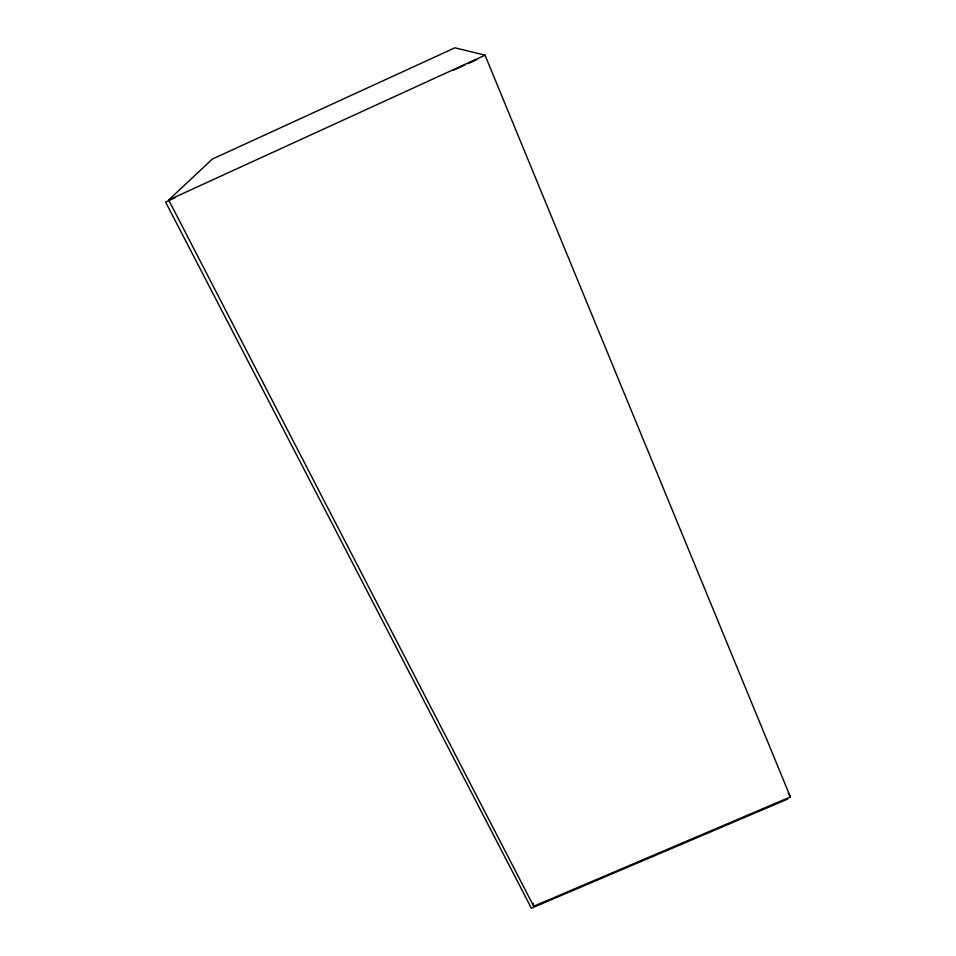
<?xml version="1.0" encoding="UTF-8"?>
<svg xmlns="http://www.w3.org/2000/svg" width="956" height="956" viewBox="0 0 956 956"><rect width="100%" height="100%" fill="white"/><g stroke="black" fill="none" stroke-linecap="round" stroke-linejoin="round"><path stroke-width="1.43" d="M168.674 200.019L212.351 159.066L454.948 47.8L485.027 55.173L790.409 796.946L533.699 906.252L168.674 200.019L485.027 55.173M175.079 197.713L165.591 202.063L531.381 908.2L787.756 799.049M453.06 70.445L465.273 64.853M467.986 63.61L477.474 59.272M788.222 793.038L790.409 796.946M533.113 903.324L533.699 906.252"/></g></svg>
